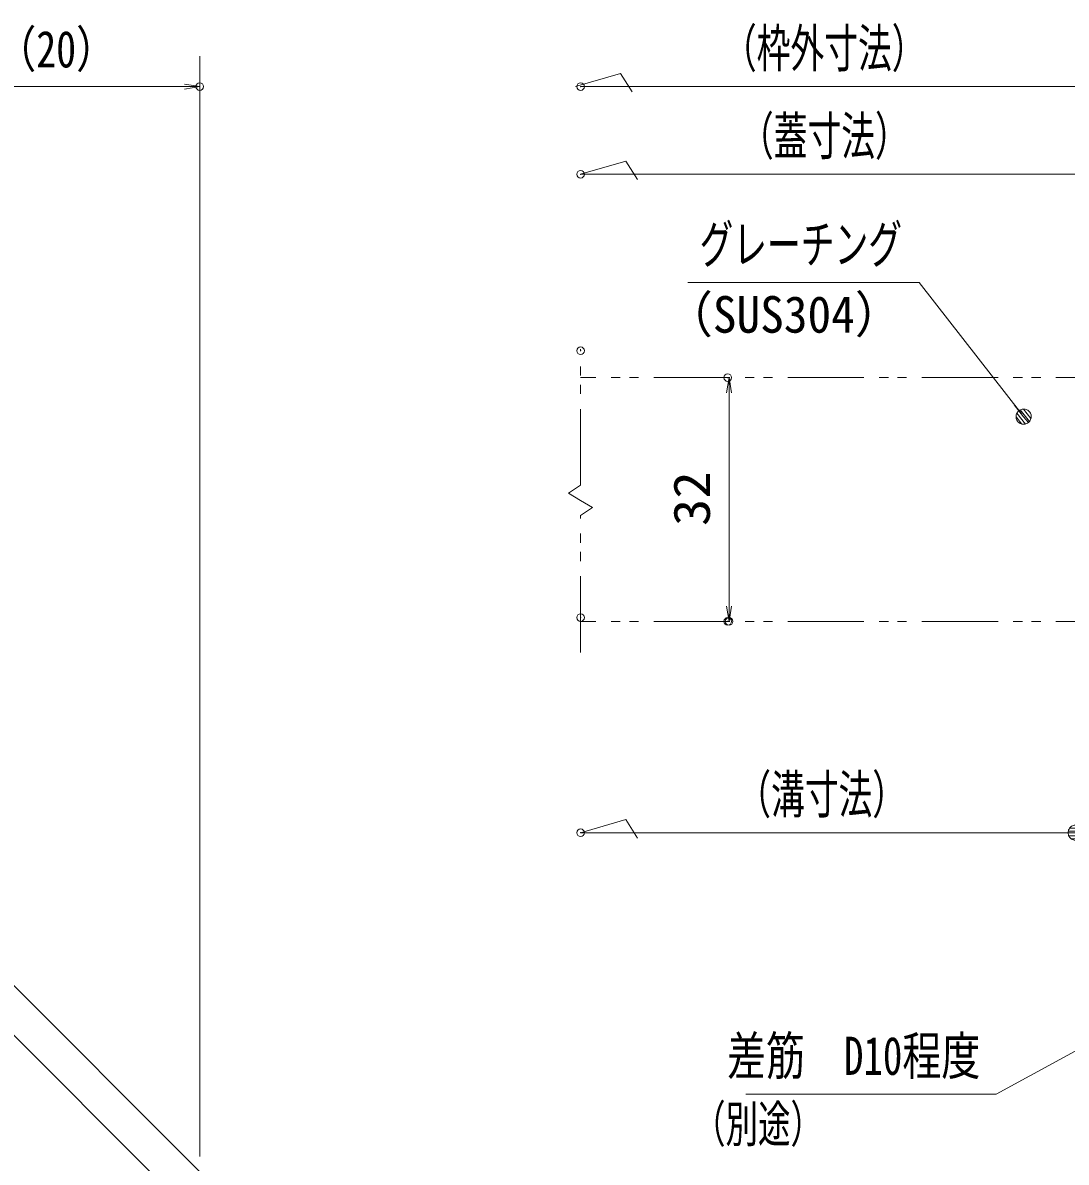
# Model space of a CAD drawing. Units: millimetres, scale not verified. Extents: x -1050 to 1050, y -742 to 742.
# Drawn here: x 312.4 to 654.8, y -490.9 to -117 of the extents above; entities that cross this region are included whole.
import ezdxf
from ezdxf.enums import TextEntityAlignment as Align

# ---------------------------------------------------------------- set-up
doc = ezdxf.new("R2010")
doc.units = ezdxf.units.MM
doc.header["$LTSCALE"] = 5
doc.header["$PDMODE"] = 32
doc.header["$PDSIZE"] = 2.5
doc.linetypes.add('DOUBLE_CHAIN1', pattern=[8.8, 5, -1, 0.6, -0.6, 0.6, -1])
for name, color, linetype, lineweight in [('0-1_寸法注釈', 2, 'Continuous', 9), ('0-2_想像線', 134, 'DOUBLE_CHAIN1', 9), ('0-4_0', 2, 'Continuous', 9), ('0-5_DEFPOINTS', 134, 'Continuous', 9), ('0-7_蓋', 5, 'Continuous', 9), ('0-8_アンカー', 7, 'Continuous', 9)]:
    doc.layers.add(name, color=color, linetype=linetype, lineweight=lineweight)
doc.styles.add('ＭＳ ゴシック', font='')
doc.styles.get('ＭＳ ゴシック').set_extended_font_data('MS Gothic')

# ---------------------------------------------------------------- blocks, each defined once
blk = doc.blocks.new('_Dot')
at = {"layer": '0-4_0'}
for p, q in [((-2.5, 0), (-5, 0)), ((2.445, 0.5), (-2.445, 0.5)), ((1.997, 1.5), (-1.997, 1.5)), ((2.289, -0.995), (-2.289, -0.995)), ((1.499, -1.995), (-1.499, -1.995))]:
    blk.add_line(p, q, dxfattribs=at)
for points in [[(2.5, 0), (2.48, 0.313), (2.421, 0.622), (2.324, 0.92), (2.191, 1.204), (2.023, 1.469), (1.822, 1.711), (1.594, 1.926), (1.34, 2.111), (1.064, 2.262), (0.773, 2.378), (0.468, 2.456), (0.157, 2.495), (-0.157, 2.495), (-0.468, 2.456), (-0.773, 2.378), (-1.064, 2.262), (-1.34, 2.111), (-1.594, 1.926), (-1.822, 1.711), (-2.023, 1.469), (-2.191, 1.204), (-2.324, 0.92), (-2.421, 0.622), (-2.48, 0.313), (-2.5, 0), (0, 0)], [(-2.5, 0), (-2.48, -0.313), (-2.421, -0.622), (-2.324, -0.92), (-2.191, -1.204), (-2.023, -1.469), (-1.822, -1.711), (-1.594, -1.926), (-1.34, -2.111), (-1.064, -2.262), (-0.773, -2.378), (-0.468, -2.456), (-0.157, -2.495), (0.157, -2.495), (0.468, -2.456), (0.773, -2.378), (1.064, -2.262), (1.34, -2.111), (1.594, -1.926), (1.822, -1.711), (2.023, -1.469), (2.191, -1.204), (2.324, -0.92), (2.421, -0.622), (2.48, -0.313), (2.5, 0), (0, 0)]]:
    blk.add_lwpolyline(points, close=True, dxfattribs=at)
blk = doc.blocks.new('_OPEN')
at = {"layer": '0-4_0'}
blk.add_line((0, 0), (-5, 0), dxfattribs=at)
blk.add_lwpolyline([(-5, 0.833), (0, 0), (-5, -0.833)], dxfattribs=at)
blk = doc.blocks.new('A$C6EB770D1')
at = {"layer": '0-8_アンカー'}
for p, q in [((130.257, 96.52), (45.237, 11.5)), ((138.388, 88.388), (130.257, 96.52)), ((138.388, 88.388), (53.368, 3.368)), ((0, 11.5), (45.237, 11.5)), ((0, 11.5), (0, 0)), ((0, 0), (45.237, 0))]:
    blk.add_line(p, q, dxfattribs=at)
blk.add_arc((45.237, 11.5), 11.5, 270, 315, dxfattribs=at)

msp = doc.modelspace()

# ---------------------------------------------------------------- linework, layer by layer
at = {"layer": '0-1_寸法注釈'}
for p, q in [((370.45, -489.065), (370.45, -127.974)), ((493.745, -137.974), (508.548, -133.646)), ((508.548, -133.646), (512.376, -139.722)), ((278.93, -137.974), (365.45, -137.974)), ((727.95, -137.974), (495.45, -137.974)), ((720.45, -166.755), (495.45, -166.755)), ((544.185, -238.471), (544.185, -308.471)), ((495.45, -382.826), (510.253, -378.497)), ((510.253, -378.497), (514.08, -384.574)), ((652.95, -382.826), (495.45, -382.826))]:
    msp.add_line(p, q, dxfattribs=at)
for points in [[(495.45, -166.755), (510.253, -162.426), (514.08, -168.503)], [(530.622, -202.293), (606.589, -202.293), (640.222, -245.508)], [(549.657, -468.619), (631.881, -468.619), (757.025, -400.445)]]:
    msp.add_lwpolyline(points, dxfattribs=at)
at = {"layer": '0-2_想像線'}
for p, q in [((495.45, -268.801), (495.45, -224.133)), ((499.377, -276.093), (495.45, -273.761)), ((495.45, -278.721), (499.377, -276.093)), ((495.45, -323.681), (495.45, -278.721))]:
    msp.add_line(p, q, dxfattribs=at)
msp.add_lwpolyline([(495.45, -268.801), (491.523, -271.43), (495.45, -273.761)], dxfattribs=at)
at = {"layer": '0-5_DEFPOINTS'}
for p in [(370.45, -137.974), (495.45, -137.974), (495.45, -166.755), (495.45, -224.646), (543.742, -233.471), (495.45, -312.221), (543.742, -313.471), (544.185, -313.471), (495.45, -382.826)]:
    msp.add_point(p, dxfattribs=at)
at = {"layer": '0-7_蓋', "linetype": 'DOUBLE_CHAIN1'}
for p, q in [((720.45, -233.471), (495.45, -233.471)), ((720.45, -313.471), (495.45, -313.471))]:
    msp.add_line(p, q, dxfattribs=at)

# ---------------------------------------------------------------- block references
at = {"layer": '0-1_寸法注釈'}
for name, p in [('_OPEN', (370.45, -137.974)), ('_Dot', (657.95, -382.826))]:
    msp.add_blockref(name, p, dxfattribs=at)
for name, p, rotation in [('_OPEN', (544.185, -233.471), 90), ('_Dot', (640.848, -246.289), 308.70945), ('_OPEN', (544.185, -313.471), 270)]:
    msp.add_blockref(name, p, dxfattribs=dict(at, rotation=rotation))
at = {"layer": '0-8_アンカー', "rotation": 270}
msp.add_blockref('A$C6EB770D1', (273.93, -363.808), dxfattribs=at)

# ---------------------------------------------------------------- texts
at = {"layer": '0-1_寸法注釈', "color": 7, "style": 'ＭＳ ゴシック'}
for s, height, width, p in [('（20）', 12.02, 0.8, (303.675, -135.287)), ('（枠外寸法）', 12.5, 0.65, (542.156, -135.38)), ('（蓋寸法）', 12.5, 0.65, (547.739, -164.16)), ('グレーチング', 12.5, 0.65, (534.467, -199.699)), ('（SUS304）', 12.02, 0.95, (523.271, -222.343)), ('（溝寸法）', 12.5, 0.65, (546.861, -380.231)), ('差筋\u3000D10程度', 12.51, 0.75, (543.501, -466.024)), ('（別途）', 12.02, 0.65, (532.364, -487.988))]:
    msp.add_text(s, height=height, dxfattribs=dict(at, width=width)).set_placement(p, align=Align.BOTTOM_LEFT)
at = {"layer": '0-1_寸法注釈', "color": 7, "style": 'ＭＳ ゴシック', "width": 1.1}
msp.add_text('32', height=12.02, rotation=90, dxfattribs=at).set_placement((541.498, -282.205), align=Align.BOTTOM_LEFT)

doc.saveas('drawing.dxf')
